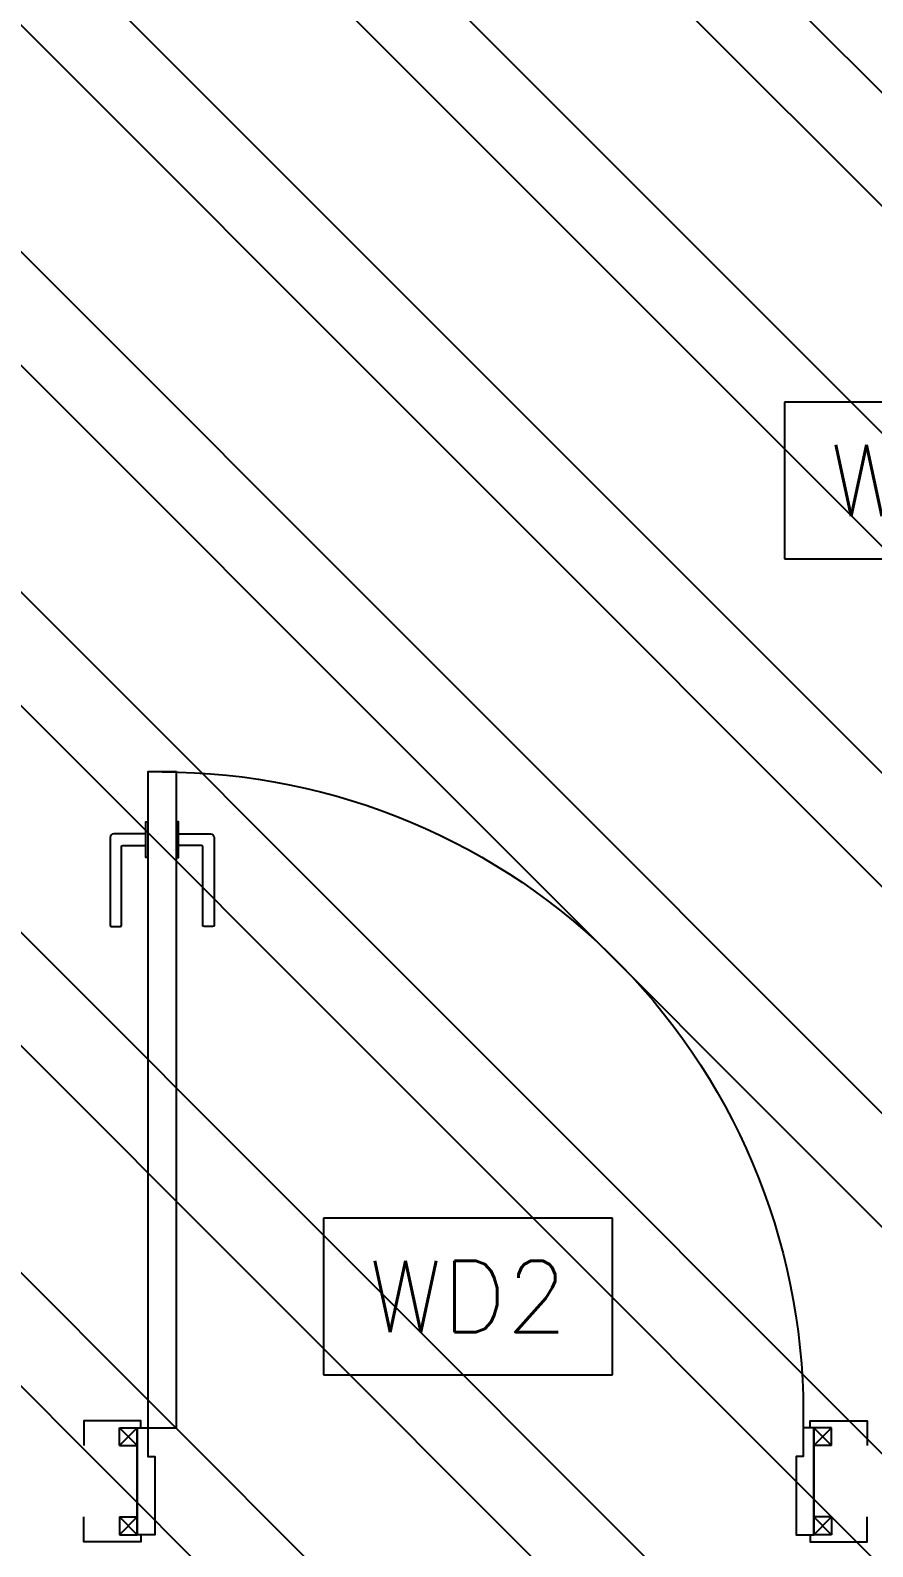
# Model space of a CAD drawing. Header units: centimetres. Extents: x -10658 to 14823, y -5448 to 3597.
# Drawn here: x -862.5 to -744.3, y 1978.7 to 2191.4 of the extents above; entities that cross this region are included whole.
import ezdxf

# ---------------------------------------------------------------- set-up
doc = ezdxf.new("R2010")
doc.units = ezdxf.units.CM
doc.header["$LTSCALE"] = 100
doc.header["$MEASUREMENT"] = 0
doc.header["$PDMODE"] = 35
for name, color, linetype in [('A0-01 FLOOR PLANS$0$DOOR', 1, 'Continuous'), ('A0-01 FLOOR PLANS$0$TEXT-SCHED', 3, 'Continuous'), ('DIM IN', 1, 'Continuous'), ('HATCH', 8, 'Continuous'), ('SOURROUNDING$0$KERBSTONE', 11, 'Continuous')]:
    doc.layers.add(name, color=color, linetype=linetype)
doc.styles.add('A0-01 FLOOR PLANS$0$A0-01 GROUND FLOOR PLAN - For Entry modification$0$ROMANS', font='romans')
doc.dimstyles.new('A0-01 FLOOR PLANS$0$A0-01 GROUND FLOOR PLAN - For Entry modification$0$text', dxfattribs={"dimtxt": 18, "dimasz": 10, "dimexe": 10, "dimexo": 10, "dimgap": -6, "dimtad": 1, "dimtih": 1, "dimtoh": 1, "dimdec": 0, "dimdsep": 46, "dimtxsty": 'A0-01 FLOOR PLANS$0$A0-01 GROUND FLOOR PLAN - For Entry modification$0$ROMANS', "dimblk1": 'A0-01 FLOOR PLANS$0$A0-01 GROUND FLOOR PLAN - For Entry modification$0$_ARCHTICK', "dimblk2": 'A0-01 FLOOR PLANS$0$A0-01 GROUND FLOOR PLAN - For Entry modification$0$_ARCHTICK', "dimsah": 1, "dimcen": 25, "dimdle": 10, "dimse1": 1, "dimse2": 1, "dimsd1": 1, "dimsd2": 1, "dimclrd": 1, "dimclre": 1, "dimclrt": 2, "dimadec": 0, "dimazin": 0, "dimtfac": 1, "dimtdec": 0, "dimtmove": 2, "dimatfit": 3, "dimldrblk": 'A0-01 FLOOR PLANS$0$A0-01 GROUND FLOOR PLAN - For Entry modification$0$_ARCHTICK', "dimfxl": 1, "dimtolj": 1, "dimtzin": 0, "dimarcsym": 0})

# ---------------------------------------------------------------- blocks, each defined once
blk = doc.blocks.new('SOURROUNDING')
at = {"layer": 'SOURROUNDING$0$KERBSTONE', "lineweight": 13}
h = blk.add_hatch(dxfattribs=at)
h.set_pattern_fill('AR-HBONE', color=252, scale=5, angle=90)
h.set_pattern_definition([(135, (0, 0), (-28.2842712474619, 1.731912112470987e-15), [60, -20]), (225, (-14.142135625, 14.142135625), (-28.2842712474619, 3.9523581617213e-15), [60, -20])])
h.paths.add_polyline_path([(-174.9999999999995, 1001.388733368148), (-180.2372202335287, 999.4018025608985), (-174.9999999999998, 1003.262964355024), (-174.9999999999975, 1910.06746708433), (-189.1883495621125, 1904.684598388356), (-174.9999999999975, 1915.145016474309), (-174.9999999999975, 1965.254414543792), (-177.7862639594871, 1965.570847487486), (-174.9999999999973, 1966.160834471921), (-174.9999999999961, 2515.31407094349), (-190.9484910254077, 2509.26342828679), (-174.9999999999961, 2521.021517783776), (-174.9999999999959, 2569.633347105632), (-179.5464054227816, 2570.14967738592), (-174.9999999999961, 2571.112371539958), (-174.9999999999957, 2808.000000000006), (-890.000000000025, 2808.000000000006), (-890.000000000025, 3028), (-1810.000000000075, 3028), (-1810.000000000024, 2511.189775922623), (-1925.000000000019, 2511.189775922612), (-1925.00000000004, 1979.719852353628), (-1810.000000000056, 1979.719852353628), (-1809.999999999347, 775.0000000018035), (-3028, 775.0000000018031), (-3028, 650.0000000018035), (-2728, 650.0000000018035), (-2447.999999999999, 650.000000001804), (-2428, 650.0000000018035), (-1382.065571825893, 650.0000000018035), (-1382.065571825892, 25.00000000000011), (-1257.585336144932, 25.00000000000011), (-1257.065571825896, 25.00000000316902), (-857.0655718258947, 24.99999999999989), (-732.0659801441941, 25), (-732.065571825893, 667.9999999999965), (-175.0000000000002, 668.000000000032)])
h.paths.add_polyline_path([(-1685, 828.0000000000057), (-1685, 2129.719852353604), (-1770.000000000009, 2129.719852353604), (-1770.000000000009, 2361.189775922634), (-1685, 2361.189775922634), (-1685, 2748.000000000005), (-1220, 2748.000000000005), (-1219.999999999999, 2683.000000000005), (-890, 2683.000000000005), (-300, 2683.000000000006), (-300, 788.0000000000057), (-589.9999999999995, 788.0000000000057), (-589.9999999999997, 793.0000000000057), (-817, 793.0000000000055), (-817, 713.0000000000298), (-1286.116348528466, 712.9999999999948), (-1287.5, 828.0000000000058)], flags=16)
h.paths.add_polyline_path([(-1798.226780842823, 1621.662886067414), (-1726.107733223775, 1621.662886067414), (-1726.107733223775, 1641.162886067414), (-1798.226780842823, 1641.162886067414)], flags=16)
h.paths.add_polyline_path([(-1563.971165272614, 2964.650889992762), (-999.200087509995, 2964.650889992762), (-999.200087509995, 3018.338407045968), (-1563.971165272614, 3018.338407045968)], flags=16)
blk = doc.blocks.new('*D1742')
at = {"layer": 'A0-01 FLOOR PLANS$0$TEXT-SCHED', "color": 1, "lineweight": -2, "transparency": 16777216}
for p, q in [((-880.7613008412712, 1989.765742148331), (-921.3327294126999, 1989.765742148331)), ((-921.3327294126999, 1989.765742148331), (-921.3327294126999, 1967.765742148331)), ((-880.7613008412712, 1967.765742148331), (-880.7613008412712, 1989.765742148331)), ((-921.3327294126999, 1967.765742148331), (-880.7613008412712, 1967.765742148331))]:
    blk.add_line(p, q, dxfattribs=at)
at = {"layer": 'Defpoints', "color": 0, "transparency": 16777216}
blk.add_point((-901.0470151269747, 1978.765742148331), dxfattribs=at)
blk.add_point((-901.0470151269747, 1978.765742148331), dxfattribs=at)
blk.add_point((-901.0470151269747, 1978.765742148331), dxfattribs=at)
at = {"layer": 'A0-01 FLOOR PLANS$0$TEXT-SCHED', "color": 2, "transparency": 16777216, "insert": (-901.0470151269856, 1978.765742148331), "char_height": 8, "width": 47.14285714285714, "attachment_point": 5, "style": 'A0-01 FLOOR PLANS$0$A0-01 GROUND FLOOR PLAN - For Entry modification$0$ROMANS'}
blk.add_mtext('\\A1;{\\H1.25x;WD2}', dxfattribs=at)
blk = doc.blocks.new('A0-01 FLOOR PLANS$0$A0-01 GROUND FLOOR PLAN - For Entry modification$0$_ARCHTICK')
at = {"color": 0, "linetype": 'ByBlock', "const_width": 0.15}
blk.add_lwpolyline([(-0.5, -0.5), (0.5, 0.5)], dxfattribs=at)
blk = doc.blocks.new('*D1754')
at = {"layer": 'A0-01 FLOOR PLANS$0$TEXT-SCHED', "color": 1, "lineweight": -2, "transparency": 16777216}
for p, q in [((-816.0598543935711, 2104.211588895273), (-856.6312829649997, 2104.211588895273)), ((-856.6312829649997, 2104.211588895273), (-856.6312829649997, 2082.211588895273)), ((-816.0598543935711, 2082.211588895273), (-816.0598543935711, 2104.211588895273)), ((-856.6312829649997, 2082.211588895273), (-816.0598543935711, 2082.211588895273))]:
    blk.add_line(p, q, dxfattribs=at)
at = {"layer": 'Defpoints', "color": 0, "transparency": 16777216}
blk.add_point((-836.3455686792963, 2093.211588895273), dxfattribs=at)
blk.add_point((-836.3455686792963, 2093.211588895273), dxfattribs=at)
blk.add_point((-836.3455686792963, 2093.211588895273), dxfattribs=at)
at = {"layer": 'A0-01 FLOOR PLANS$0$TEXT-SCHED', "color": 2, "transparency": 16777216, "insert": (-836.3455686792854, 2093.211588895273), "char_height": 8, "width": 47.14285714285714, "attachment_point": 5, "style": 'A0-01 FLOOR PLANS$0$A0-01 GROUND FLOOR PLAN - For Entry modification$0$ROMANS'}
blk.add_mtext('\\A1;{\\H1.25x;WD3}', dxfattribs=at)
blk = doc.blocks.new('A0-01 FLOOR PLANS$0$DOOR 25CM')
at = {"layer": 'A0-01 FLOOR PLANS$0$DOOR'}
blk.add_lwpolyline([(-4739.051382942911, 1353.502083427588), (-4735.051382942907, 1353.502083427601), (-4735.051382942907, 1261.502083427614), (-4739.051382942911, 1261.502083427614)], close=True, dxfattribs=at)
for points in [[(-4739.051382943187, 1341.50208342759), (-4739.351382943187, 1341.50208342759), (-4739.351382943187, 1346.50208342759), (-4739.051382943187, 1346.50208342759)], [(-4735.051382943187, 1341.502083427588), (-4734.751382943188, 1341.50208342759), (-4734.751382943188, 1346.50208342759), (-4735.051382943187, 1346.50208342759)]]:
    blk.add_lwpolyline(points, dxfattribs=at)
for points in [[(-4739.351382943201, 1344.802083427599), (-4743.846896726278, 1344.802083427575, 0.41421356237155), (-4744.346896726278, 1344.302083427575), (-4744.346896726278, 1332.002083427572, 0.414213562373095), (-4744.146896726277, 1331.802083427571), (-4742.946896726276, 1331.802083427571, 0.4142135623727761), (-4742.746896726276, 1332.002083427572), (-4742.746896726265, 1343.002083427574, -0.4142135623705012), (-4742.546896726264, 1343.202083427573), (-4739.35138294319, 1343.202083427598)], [(-4734.751382943174, 1344.802083427599), (-4730.255869160097, 1344.802083427575, -0.41421356237155), (-4729.755869160101, 1344.302083427575), (-4729.755869160101, 1332.002083427572, -0.414213562373095), (-4729.955869160098, 1331.802083427571), (-4731.155869160099, 1331.802083427571, -0.4142135623727761), (-4731.355869160099, 1332.002083427572), (-4731.35586916011, 1343.002083427574, 0.4142135623705012), (-4731.555869160111, 1343.202083427573), (-4734.751382943188, 1343.202083427598)]]:
    blk.add_lwpolyline(points, format="xyb", dxfattribs=at)
blk.add_arc((-4737.113584676754, 1263.562647144771), 89.93945779204935, 89.96037448751443, 181.3127934952219, dxfattribs=at)
blk = doc.blocks.new('A0-01 FLOOR PLANS$0$90-10')
at = {"layer": 'A0-01 FLOOR PLANS$0$DOOR', "linetype": 'Continuous'}
for p, q in [((9747.897841498716, -4467.927182984639), (9747.897841498716, -4470.427182984628)), ((9857.875893587692, -4467.927182984639), (9857.875893587692, -4470.427182984628)), ((9747.897841498927, -4482.92718298463), (9747.897841498927, -4480.427182984625)), ((9755.397841498909, -4482.927182984648), (9755.397841498909, -4480.42718298466)), ((9850.375893587929, -4482.927182984648), (9850.375893587929, -4480.42718298466)), ((9857.87589358791, -4482.92718298463), (9857.87589358791, -4480.427182984625))]:
    blk.add_line(p, q, dxfattribs=at)
at = {"layer": 'A0-01 FLOOR PLANS$0$DOOR'}
for p, q in [((9752.89784149869, -4470.427182984625), (9752.89784149869, -4467.927182984628)), ((9752.89784149869, -4467.927182984616), (9755.39784149869, -4467.927182984614)), ((9755.39784149869, -4467.927182984628), (9752.897841498694, -4470.427182984625)), ((9755.397841498687, -4470.427182984628), (9752.89784149869, -4467.927182984628)), ((9852.875893587718, -4467.927182984616), (9850.375893587718, -4467.927182984614)), ((9850.375893587718, -4467.927182984628), (9852.875893587714, -4470.427182984625)), ((9850.375893587721, -4470.427182984628), (9852.875893587718, -4467.927182984628)), ((9852.875893587718, -4470.427182984625), (9852.875893587718, -4467.927182984628)), ((9752.897841498683, -4470.427182984625), (9755.397841498687, -4470.427182984628)), ((9852.875893587725, -4470.427182984625), (9850.375893587721, -4470.427182984628)), ((9752.897841498909, -4480.427182984627), (9752.897841498909, -4482.927182984648)), ((9755.397841498909, -4482.927182984648), (9752.897841498905, -4480.427182984625)), ((9755.397841498901, -4480.427182984648), (9752.897841498909, -4482.927182984648)), ((9752.897841498952, -4480.427182984627), (9755.39784149893, -4480.427182984648)), ((9850.375893587929, -4482.927182984648), (9852.875893587932, -4480.427182984625)), ((9850.375893587936, -4480.427182984648), (9852.875893587929, -4482.927182984648)), ((9852.875893587885, -4480.427182984627), (9850.375893587907, -4480.427182984648)), ((9852.875893587929, -4480.427182984627), (9852.875893587929, -4482.927182984648)), ((9752.89784149893, -4482.927182984625), (9755.397841498905, -4482.92718298467)), ((9852.875893587907, -4482.927182984625), (9850.375893587932, -4482.92718298467))]:
    blk.add_line(p, q, dxfattribs=at)
for points in [[(9755.89784149869, -4467.927182984636), (9755.89784149869, -4466.927182984636), (9747.897841498705, -4466.927182984645), (9747.897841498716, -4467.927182984639)], [(9755.397841498687, -4467.927182984628), (9755.397841498687, -4482.92718298382)], [(9755.39784149869, -4467.927182984614), (9756.89784149869, -4467.927182984616), (9756.897841498687, -4471.927182984618), (9757.89784149869, -4471.927182984618), (9757.897841498905, -4482.92718298466), (9755.397841498905, -4482.92718298466), (9755.397841498687, -4467.927182984614)], [(9850.375893587718, -4467.927182984614), (9848.875893587718, -4467.927182984616), (9848.875893587721, -4471.927182984618), (9847.875893587718, -4471.927182984618), (9847.875893587932, -4482.92718298466), (9850.375893587932, -4482.92718298466), (9850.375893587721, -4467.927182984614)], [(9849.875893587718, -4467.927182984636), (9849.875893587718, -4466.927182984636), (9857.875893587703, -4466.927182984645), (9857.875893587692, -4467.927182984639)], [(9850.375893587721, -4467.927182984628), (9850.375893587721, -4482.92718298382)], [(9755.897841498905, -4482.927182984634), (9755.897841498905, -4483.927182984634), (9747.897841498923, -4483.927182984623), (9747.897841498927, -4482.92718298463)], [(9849.875893587932, -4482.927182984634), (9849.875893587932, -4483.927182984634), (9857.875893587914, -4483.927182984623), (9857.87589358791, -4482.92718298463)]]:
    blk.add_lwpolyline(points, dxfattribs=at)
at = {"layer": 'A0-01 FLOOR PLANS$0$DOOR', "linetype": 'Continuous', "xscale": -1}
blk.add_blockref('A0-01 FLOOR PLANS$0$DOOR 25CM', (5021.846458555783, -5729.429266412229), dxfattribs=at)
blk = doc.blocks.new('A0-01 FLOOR PLANS')
at = {"layer": 'A0-01 FLOOR PLANS$0$DOOR'}
blk.add_blockref('A0-01 FLOOR PLANS$0$90-10', (-10702.89784149909, 6428.267182984249), dxfattribs=at)
at = {"layer": 'A0-01 FLOOR PLANS$0$TEXT-SCHED'}
dim = blk.add_linear_dim(base=(-836.3455686792963, 2093.211588895273), p1=(-836.3455686792963, 2093.211588895273), p2=(-836.3455686792963, 2093.211588895273), text='{\\H1.25x;WD3}', dimstyle='A0-01 FLOOR PLANS$0$A0-01 GROUND FLOOR PLAN - For Entry modification$0$text', override={"dimtxt": 8, "dimgap": -6, "dimclrt": 2}, dxfattribs=at)
dim.commit()
dim.dimension.update_dxf_attribs({"geometry": '*D1754', "text_midpoint": (-836.3455686792854, 2093.211588895273), "dimtype": 128})
dim = blk.add_linear_dim(base=(-901.0470151269747, 1978.765742148331), p1=(-901.0470151269747, 1978.765742148331), p2=(-901.0470151269747, 1978.765742148331), angle=180, text='{\\H1.25x;WD2}', dimstyle='A0-01 FLOOR PLANS$0$A0-01 GROUND FLOOR PLAN - For Entry modification$0$text', override={"dimtxt": 8, "dimgap": -6, "dimclrt": 2}, dxfattribs=at)
dim.commit()
dim.dimension.update_dxf_attribs({"geometry": '*D1742', "text_midpoint": (-901.0470151269856, 1978.765742148331), "dimtype": 128})

msp = doc.modelspace()

# ---------------------------------------------------------------- hatches: boundary and pattern name
at = {"layer": 'HATCH', "linetype": 'Continuous', "ltscale": 15}
h = msp.add_hatch(dxfattribs=at)
h.set_pattern_fill('ANSI32', color=1, scale=90, angle=90, style=0)
h.set_pattern_definition([(135, (100, 35), (-23.86485386504598, -23.86485386504598), []), (135, (100, 50.90990255), (-23.86485386504598, -23.86485386504598), [])])
h.paths.add_polyline_path([(-320.0000000000255, 2663.000000000005), (-870.0000000000255, 2663.000000000005), (-870.0000000000255, 2173.000000000006), (-870.0000000000255, 2023.000000000006), (-890.0000000000255, 2023.000000000006), (-890.0000000000255, 2173.000000000006), (-1240.000000000025, 2173.000000000006), (-1240.000000000025, 2728.000000000005), (-1487.555502369669, 2728.000000000014), (-1556.273638521247, 2728.000000000005), (-1665.000000000025, 2728.000000000005), (-1665.000000000025, 848.0000000000057), (-890.0000000000255, 848.0000000000057), (-890.0000000000255, 998.0000000000057), (-870.0000000000255, 998.0000000000055), (-870.0000000000255, 813.0000000000056), (-570.000000000025, 813.0000000000057), (-320.0000000000255, 808.0000000000058)])

# ---------------------------------------------------------------- block references
at = {"layer": 'DIM IN'}
for name, p in [('SOURROUNDING', (-4.547473508864641e-13, 0)), ('A0-01 FLOOR PLANS', (99.99999999997408, 35))]:
    msp.add_blockref(name, p, dxfattribs=at)

doc.saveas('drawing.dxf')
